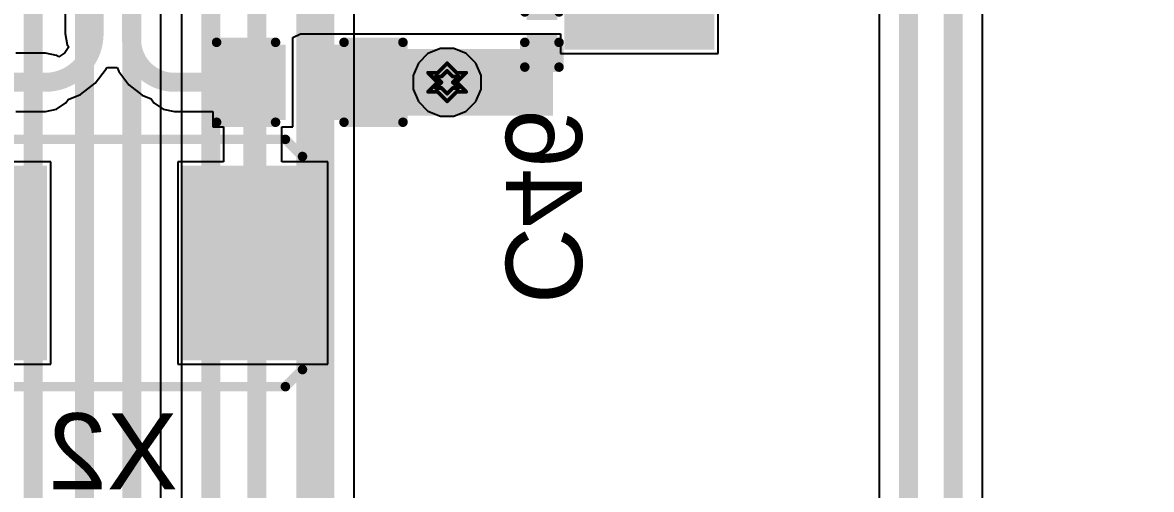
# Model space of a CAD drawing. Header units: inches. Extents: x -2.7 to 10.9, y -2.9 to 7.4.
# Drawn here: x 1.875 to 2.469, y -0.678 to -0.433 of the extents above; entities that cross this region are included whole.
import ezdxf

# ---------------------------------------------------------------- set-up
doc = ezdxf.new("R2010")
doc.units = ezdxf.units.IN
doc.header["$MEASUREMENT"] = 0
for name, color, linetype in [('Board Outline', 216, 'Continuous'), ('Bottom Layer', 5, 'Continuous'), ('Bottom Overlay', 54, 'Continuous'), ('Bottom Paste', 16, 'Continuous'), ('Bottom Solder', 6, 'Continuous'), ('Drill Drawing', 1, 'Continuous'), ('Layer 2', 16, 'Continuous'), ('Layer 3', 76, 'Continuous'), ('Top Layer', 1, 'Continuous'), ('Top Solder', 216, 'Continuous'), ('Via Holes', 16, 'Continuous')]:
    doc.layers.add(name, color=color, linetype=linetype)
doc.styles.add('Arial', font='', dxfattribs={"height": 0.2})
doc.styles.get('Arial').set_extended_font_data('Arial')

# ---------------------------------------------------------------- blocks, each defined once
blk = doc.blocks.new('SMD5032_2P_B_122')
at = {"layer": 'Bottom Layer'}
for points in [[(-0.1063, 0.04724), (-0.03937, 0.04724), (-0.03937, -0.04724), (-0.1063, -0.04724)], [(0.03937, 0.04724), (0.1063, 0.04724), (0.1063, -0.04724), (0.03937, -0.04724)]]:
    blk.add_hatch(color=5, dxfattribs=at).paths.add_polyline_path(points)
at = {"layer": 'Bottom Paste'}
for points in [[(-0.1063, 0.04724), (-0.03937, 0.04724), (-0.03937, -0.04724), (-0.1063, -0.04724)], [(0.03937, 0.04724), (0.1063, 0.04724), (0.1063, -0.04724), (0.03937, -0.04724)]]:
    blk.add_hatch(color=16, dxfattribs=at).paths.add_polyline_path(points)
at = {"layer": 'Bottom Solder'}
for points in [[(-0.1103, 0.05124), (-0.03537, 0.05124), (-0.03537, -0.05124), (-0.1103, -0.05124)], [(0.03537, 0.05124), (0.1103, 0.05124), (0.1103, -0.05124), (0.03537, -0.05124)]]:
    blk.add_hatch(color=6, dxfattribs=at).paths.add_polyline_path(points)
at = {"layer": 'Bottom Overlay'}
for points in [[(-0.09, 0.065, 0.005, 0.005, 0), (-0.099, 0.056, 0.005, 0.005, 0)], [(0.09, 0.065, 0.005, 0.005, 0), (-0.09, 0.065, 0.005, 0.005, 0)], [(0.099, 0.056, 0.005, 0.005, 0), (0.09, 0.065, 0.005, 0.005, 0)], [(-0.09, -0.065, 0.005, 0.005, 0), (-0.099, -0.056, 0.005, 0.005, 0)], [(0.099, -0.056, 0.005, 0.005, 0), (0.09, -0.065, 0.005, 0.005, 0)], [(0.09, -0.065, 0.005, 0.005, 0), (-0.09, -0.065, 0.005, 0.005, 0)]]:
    blk.add_lwpolyline(points, format="xyseb", dxfattribs=at)
for points in [[(-0.09125, 0.065, 0.0025, 0.0025, 1), (-0.08875, 0.065, 0.0025, 0.0025, 1)], [(-0.09125, 0.065, 0.0025, 0.0025, 1), (-0.08875, 0.065, 0.0025, 0.0025, 1)], [(0.08875, 0.065, 0.0025, 0.0025, 1), (0.09125, 0.065, 0.0025, 0.0025, 1)], [(0.08875, 0.065, 0.0025, 0.0025, 1), (0.09125, 0.065, 0.0025, 0.0025, 1)], [(-0.10025, 0.056, 0.0025, 0.0025, 1), (-0.09775, 0.056, 0.0025, 0.0025, 1)], [(0.09775, 0.056, 0.0025, 0.0025, 1), (0.10025, 0.056, 0.0025, 0.0025, 1)], [(-0.10025, -0.056, 0.0025, 0.0025, 1), (-0.09775, -0.056, 0.0025, 0.0025, 1)], [(0.09775, -0.056, 0.0025, 0.0025, 1), (0.10025, -0.056, 0.0025, 0.0025, 1)], [(-0.09125, -0.065, 0.0025, 0.0025, 1), (-0.08875, -0.065, 0.0025, 0.0025, 1)], [(-0.09125, -0.065, 0.0025, 0.0025, 1), (-0.08875, -0.065, 0.0025, 0.0025, 1)], [(0.08875, -0.065, 0.0025, 0.0025, 1), (0.09125, -0.065, 0.0025, 0.0025, 1)], [(0.08875, -0.065, 0.0025, 0.0025, 1), (0.09125, -0.065, 0.0025, 0.0025, 1)]]:
    blk.add_lwpolyline(points, format="xyseb", close=True, dxfattribs=at)
blk = doc.blocks.new('SMD3215_2P_B_123')
at = {"layer": 'Bottom Layer'}
for points in [[(-0.0689, 0.03543), (-0.02953, 0.03543), (-0.02953, -0.03543), (-0.0689, -0.03543)], [(0.02953, 0.03543), (0.0689, 0.03543), (0.0689, -0.03543), (0.02953, -0.03543)]]:
    blk.add_hatch(color=5, dxfattribs=at).paths.add_polyline_path(points)
at = {"layer": 'Bottom Paste'}
for points in [[(-0.0689, 0.03543), (-0.02953, 0.03543), (-0.02953, -0.03543), (-0.0689, -0.03543)], [(0.02953, 0.03543), (0.0689, 0.03543), (0.0689, -0.03543), (0.02953, -0.03543)]]:
    blk.add_hatch(color=16, dxfattribs=at).paths.add_polyline_path(points)
at = {"layer": 'Bottom Solder'}
for points in [[(-0.0729, 0.03943), (-0.02553, 0.03943), (-0.02553, -0.03943), (-0.0729, -0.03943)], [(0.02553, 0.03943), (0.0729, 0.03943), (0.0729, -0.03943), (0.02553, -0.03943)]]:
    blk.add_hatch(color=6, dxfattribs=at).paths.add_polyline_path(points)
at = {"layer": 'Bottom Overlay'}
for points in [[(0.022, 0.032, 0.005, 0.005, 0), (-0.022, 0.032, 0.005, 0.005, 0)], [(0.022, -0.032, 0.005, 0.005, 0), (-0.022, -0.032, 0.005, 0.005, 0)]]:
    blk.add_lwpolyline(points, format="xyseb", dxfattribs=at)
for points in [[(-0.02325, 0.032, 0.0025, 0.0025, 1), (-0.02075, 0.032, 0.0025, 0.0025, 1)], [(0.02075, 0.032, 0.0025, 0.0025, 1), (0.02325, 0.032, 0.0025, 0.0025, 1)], [(-0.02325, -0.032, 0.0025, 0.0025, 1), (-0.02075, -0.032, 0.0025, 0.0025, 1)], [(0.02075, -0.032, 0.0025, 0.0025, 1), (0.02325, -0.032, 0.0025, 0.0025, 1)]]:
    blk.add_lwpolyline(points, format="xyseb", close=True, dxfattribs=at)
blk = doc.blocks.new('CAP_0201_B_300')
at = {"layer": 'Bottom Layer'}
for points in [[(-0.01772, 0.00591), (-0.00591, 0.00591), (-0.00591, -0.00591), (-0.01772, -0.00591)], [(0.00591, 0.00591), (0.01772, 0.00591), (0.01772, -0.00591), (0.00591, -0.00591)]]:
    blk.add_hatch(color=5, dxfattribs=at).paths.add_polyline_path(points)
at = {"layer": 'Bottom Paste'}
for points in [[(-0.01772, 0.00591), (-0.00591, 0.00591), (-0.00591, -0.00591), (-0.01772, -0.00591)], [(0.00591, 0.00591), (0.01772, 0.00591), (0.01772, -0.00591), (0.00591, -0.00591)]]:
    blk.add_hatch(color=16, dxfattribs=at).paths.add_polyline_path(points)
at = {"layer": 'Bottom Solder'}
for points in [[(-0.01988, 0.00807), (-0.00374, 0.00807), (-0.00374, -0.00807), (-0.01988, -0.00807)], [(0.00374, 0.00807), (0.01988, 0.00807), (0.01988, -0.00807), (0.00374, -0.00807)]]:
    blk.add_hatch(color=6, dxfattribs=at).paths.add_polyline_path(points)
at = {"layer": 'Bottom Overlay'}
for points in [[(-0.021, 0.009, 0.005, 0.005, 0), (-0.008, 0.009, 0.005, 0.005, 0)], [(-0.021, 0.009, 0.005, 0.005, 0), (-0.021, -0.009, 0.005, 0.005, 0)], [(0.008, 0.009, 0.005, 0.005, 0), (0.021, 0.009, 0.005, 0.005, 0)], [(0.021, 0.009, 0.005, 0.005, 0), (0.021, -0.009, 0.005, 0.005, 0)], [(-0.021, -0.009, 0.005, 0.005, 0), (-0.008, -0.009, 0.005, 0.005, 0)], [(0.008, -0.009, 0.005, 0.005, 0), (0.021, -0.009, 0.005, 0.005, 0)]]:
    blk.add_lwpolyline(points, format="xyseb", dxfattribs=at)
for points in [[(-0.02225, 0.009, 0.0025, 0.0025, 1), (-0.01975, 0.009, 0.0025, 0.0025, 1)], [(-0.02225, 0.009, 0.0025, 0.0025, 1), (-0.01975, 0.009, 0.0025, 0.0025, 1)], [(-0.00925, 0.009, 0.0025, 0.0025, 1), (-0.00675, 0.009, 0.0025, 0.0025, 1)], [(0.00675, 0.009, 0.0025, 0.0025, 1), (0.00925, 0.009, 0.0025, 0.0025, 1)], [(0.01975, 0.009, 0.0025, 0.0025, 1), (0.02225, 0.009, 0.0025, 0.0025, 1)], [(0.01975, 0.009, 0.0025, 0.0025, 1), (0.02225, 0.009, 0.0025, 0.0025, 1)], [(-0.02225, -0.009, 0.0025, 0.0025, 1), (-0.01975, -0.009, 0.0025, 0.0025, 1)], [(-0.02225, -0.009, 0.0025, 0.0025, 1), (-0.01975, -0.009, 0.0025, 0.0025, 1)], [(-0.00925, -0.009, 0.0025, 0.0025, 1), (-0.00675, -0.009, 0.0025, 0.0025, 1)], [(0.00675, -0.009, 0.0025, 0.0025, 1), (0.00925, -0.009, 0.0025, 0.0025, 1)], [(0.01975, -0.009, 0.0025, 0.0025, 1), (0.02225, -0.009, 0.0025, 0.0025, 1)], [(0.01975, -0.009, 0.0025, 0.0025, 1), (0.02225, -0.009, 0.0025, 0.0025, 1)]]:
    blk.add_lwpolyline(points, format="xyseb", close=True, dxfattribs=at)
blk = doc.blocks.new('C___0603_B_305')
at = {"layer": 'Bottom Layer'}
for points in [[(-0.045, -0.0175), (-0.045, 0.0175), (-0.015, 0.0175), (-0.015, -0.0175)], [(0.015, -0.0175), (0.015, 0.0175), (0.045, 0.0175), (0.045, -0.0175)]]:
    blk.add_hatch(color=5, dxfattribs=at).paths.add_polyline_path(points)
at = {"layer": 'Bottom Paste'}
for points in [[(-0.045, -0.0175), (-0.045, 0.0175), (-0.015, 0.0175), (-0.015, -0.0175)], [(0.015, -0.0175), (0.015, 0.0175), (0.045, 0.0175), (0.045, -0.0175)]]:
    blk.add_hatch(color=16, dxfattribs=at).paths.add_polyline_path(points)
at = {"layer": 'Bottom Solder'}
for points in [[(-0.04736, -0.01986), (-0.04736, 0.01986), (-0.01264, 0.01986), (-0.01264, -0.01986)], [(0.01264, -0.01986), (0.01264, 0.01986), (0.04736, 0.01986), (0.04736, -0.01986)]]:
    blk.add_hatch(color=6, dxfattribs=at).paths.add_polyline_path(points)
at = {"layer": 'Bottom Overlay'}
for points in [[(-0.049, 0.021, 0.005, 0.005, 0), (-0.049, -0.021, 0.005, 0.005, 0)], [(-0.018, 0.021, 0.005, 0.005, 0), (-0.049, 0.021, 0.005, 0.005, 0)], [(0.049, 0.021, 0.005, 0.005, 0), (0.018, 0.021, 0.005, 0.005, 0)], [(0.049, 0.021, 0.005, 0.005, 0), (0.049, -0.021, 0.005, 0.005, 0)], [(-0.018, -0.021, 0.005, 0.005, 0), (-0.049, -0.021, 0.005, 0.005, 0)], [(0.049, -0.021, 0.005, 0.005, 0), (0.018, -0.021, 0.005, 0.005, 0)]]:
    blk.add_lwpolyline(points, format="xyseb", dxfattribs=at)
for points in [[(-0.05025, 0.021, 0.0025, 0.0025, 1), (-0.04775, 0.021, 0.0025, 0.0025, 1)], [(-0.05025, 0.021, 0.0025, 0.0025, 1), (-0.04775, 0.021, 0.0025, 0.0025, 1)], [(-0.01925, 0.021, 0.0025, 0.0025, 1), (-0.01675, 0.021, 0.0025, 0.0025, 1)], [(0.01675, 0.021, 0.0025, 0.0025, 1), (0.01925, 0.021, 0.0025, 0.0025, 1)], [(0.04775, 0.021, 0.0025, 0.0025, 1), (0.05025, 0.021, 0.0025, 0.0025, 1)], [(0.04775, 0.021, 0.0025, 0.0025, 1), (0.05025, 0.021, 0.0025, 0.0025, 1)], [(-0.05025, -0.021, 0.0025, 0.0025, 1), (-0.04775, -0.021, 0.0025, 0.0025, 1)], [(-0.05025, -0.021, 0.0025, 0.0025, 1), (-0.04775, -0.021, 0.0025, 0.0025, 1)], [(-0.01925, -0.021, 0.0025, 0.0025, 1), (-0.01675, -0.021, 0.0025, 0.0025, 1)], [(0.01675, -0.021, 0.0025, 0.0025, 1), (0.01925, -0.021, 0.0025, 0.0025, 1)], [(0.04775, -0.021, 0.0025, 0.0025, 1), (0.05025, -0.021, 0.0025, 0.0025, 1)], [(0.04775, -0.021, 0.0025, 0.0025, 1), (0.05025, -0.021, 0.0025, 0.0025, 1)]]:
    blk.add_lwpolyline(points, format="xyseb", close=True, dxfattribs=at)

msp = doc.modelspace()

# ---------------------------------------------------------------- hatches: boundary and pattern name
at = {"layer": 'Bottom Layer'}
for points in [[(2.14236, -0.4819), (2.15417, -0.4819), (2.15417, -0.44133), (2.14236, -0.44133)], [(2.0412, -0.4819), (2.15417, -0.4819), (2.15417, -0.4469), (2.0412, -0.4469)]]:
    msp.add_hatch(color=5, dxfattribs=at).paths.add_polyline_path(points)
h = msp.add_hatch(color=5, dxfattribs=at)
edge = h.paths.add_edge_path()
edge.add_arc((2.09843, -0.4644), 0.01181, 0, 360)
at = {"layer": 'Bottom Solder'}
h = msp.add_hatch(color=6, dxfattribs=at)
edge = h.paths.add_edge_path()
edge.add_arc((2.09843, -0.4644), 0.01581, 0, 360)
at = {"layer": 'Layer 2'}
h = msp.add_hatch(color=16, dxfattribs=at)
edge = h.paths.add_edge_path()
edge.add_arc((2.09843, -0.4644), 0.01181, 0, 360)
at = {"layer": 'Layer 3'}
h = msp.add_hatch(color=76, dxfattribs=at)
edge = h.paths.add_edge_path()
edge.add_arc((2.09843, -0.4644), 0.01181, 0, 360)
at = {"layer": 'Top Layer'}
h = msp.add_hatch(color=1, dxfattribs=at)
edge = h.paths.add_edge_path()
edge.add_arc((2.09843, -0.4644), 0.01181, 0, 360)
at = {"layer": 'Top Solder'}
h = msp.add_hatch(color=216, dxfattribs=at)
edge = h.paths.add_edge_path()
edge.add_arc((2.09843, -0.4644), 0.01581, 0, 360)
at = {"layer": 'Via Holes'}
h = msp.add_hatch(color=7, dxfattribs=at)
edge = h.paths.add_edge_path()
edge.add_arc((2.09843, -0.4644), 0.00591, 0, 360)

# ---------------------------------------------------------------- linework, layer by layer
at = {"layer": 'Board Outline'}
msp.add_lwpolyline([(2.84412, -0.24125, 0.005, 0.005, -0.741893), (-2.49969, -1.37795, 0.005, 0.005, 0)], format="xyseb", dxfattribs=at)
at = {"layer": 'Bottom Layer'}
for p, q in [((2.37991, -0.68742), (2.37991, -0.17405)), ((2.32571, -0.27756), (2.32571, -0.68952)), ((1.89748, -0.2974), (1.89748, -0.43881)), ((2.24099, -0.4493), (2.24099, -0.39793)), ((1.89748, -0.43881), (1.89864, -0.44466)), ((2.0172, -0.4409), (2.02137, -0.43891)), ((2.02137, -0.43891), (2.15813, -0.43891)), ((2.15813, -0.43891), (2.15813, -0.4493)), ((1.89864, -0.44466), (1.89943, -0.44584)), ((2.0172, -0.4879), (2.0172, -0.4409)), ((1.88718, -0.44911), (1.87153, -0.44911)), ((1.89303, -0.45027), (1.88718, -0.44911)), ((1.89421, -0.45106), (1.89303, -0.45027)), ((1.89734, -0.44897), (1.89421, -0.45106)), ((1.89943, -0.44584), (1.89734, -0.44897)), ((2.15813, -0.4493), (2.24099, -0.4493)), ((1.91914, -0.45726), (1.91923, -0.45705)), ((1.91923, -0.45705), (1.91987, -0.45662)), ((1.91987, -0.45662), (1.92482, -0.45662)), ((1.92482, -0.45662), (1.9257, -0.45876)), ((1.91328, -0.46491), (1.91914, -0.45726)), ((1.9257, -0.45876), (1.93108, -0.46577)), ((1.90563, -0.47077), (1.91328, -0.46491)), ((1.93108, -0.46577), (1.9381, -0.47115)), ((1.89799, -0.47521), (1.89918, -0.47345)), ((1.89918, -0.47345), (1.90563, -0.47077)), ((1.9381, -0.47115), (1.9428, -0.4731)), ((1.9428, -0.4731), (1.94421, -0.47521)), ((1.87153, -0.47969), (1.88718, -0.47969)), ((1.88718, -0.47969), (1.89303, -0.47853)), ((1.89303, -0.47853), (1.89799, -0.47521)), ((1.94421, -0.47521), (1.94917, -0.47853)), ((1.94917, -0.47853), (1.95503, -0.47969)), ((1.95503, -0.47969), (1.9752, -0.47969)), ((1.9752, -0.47969), (1.9752, -0.4879)), ((1.9752, -0.4879), (1.9809, -0.4879)), ((1.9809, -0.4879), (1.9809, -0.50616)), ((2.01149, -0.50616), (2.01149, -0.4879)), ((2.01149, -0.4879), (2.0172, -0.4879)), ((1.88999, -0.50616), (1.86582, -0.50616)), ((1.88999, -0.61264), (1.88999, -0.50616)), ((1.9809, -0.50616), (1.95673, -0.50616)), ((1.95673, -0.50616), (1.95673, -0.61264)), ((2.03566, -0.50616), (2.01149, -0.50616)), ((2.03566, -0.61264), (2.03566, -0.50616)), ((1.81106, -0.61264), (1.88999, -0.61264)), ((1.95673, -0.61264), (2.03566, -0.61264))]:
    msp.add_line(p, q, dxfattribs=at)
for points in [[(2.36462, -0.68742, 0.01, 0.01, 0), (2.36462, -0.17405, 0.01, 0.01, 0)], [(2.341, -0.68956, 0.01, 0.01, 0), (2.341, -0.18898, 0.01, 0.01, 0)], [(1.91277, -0.43881, 0.01, 0.01, 0), (1.91277, -0.26778, 0.01, 0.01, 0)], [(1.93246, -0.44183, 0.01, 0.01, 0), (1.93246, -0.26778, 0.01, 0.01, 0)], [(1.91277, -0.43881, 0.01, 0.01, -0.414214), (1.88718, -0.4644, 0.01, 0.01, 0)], [(1.95503, -0.4644, 0.01, 0.01, -0.414214), (1.93246, -0.44183, 0.01, 0.01, 0)], [(1.85053, -0.4644, 0.01, 0.01, 0), (1.88718, -0.4644, 0.01, 0.01, 0)], [(1.95503, -0.4644, 0.01, 0.01, 0), (1.9962, -0.4644, 0.01, 0.01, 0)], [(1.9962, -0.5594, 0.01, 0.01, 0), (1.9962, -0.4644, 0.01, 0.01, 0)]]:
    msp.add_lwpolyline(points, format="xyseb", dxfattribs=at)
for points in [[(1.91027, -0.43881, 0.005, 0.005, 1), (1.91527, -0.43881, 0.005, 0.005, 1)], [(1.91027, -0.43881, 0.005, 0.005, 1), (1.91527, -0.43881, 0.005, 0.005, 1)], [(1.92996, -0.44183, 0.005, 0.005, 1), (1.93496, -0.44183, 0.005, 0.005, 1)], [(1.92996, -0.44183, 0.005, 0.005, 1), (1.93496, -0.44183, 0.005, 0.005, 1)], [(1.88468, -0.4644, 0.005, 0.005, 1), (1.88968, -0.4644, 0.005, 0.005, 1)], [(1.88468, -0.4644, 0.005, 0.005, 1), (1.88968, -0.4644, 0.005, 0.005, 1)], [(1.95253, -0.4644, 0.005, 0.005, 1), (1.95753, -0.4644, 0.005, 0.005, 1)], [(1.95253, -0.4644, 0.005, 0.005, 1), (1.95753, -0.4644, 0.005, 0.005, 1)], [(1.9937, -0.4644, 0.005, 0.005, 1), (1.9987, -0.4644, 0.005, 0.005, 1)], [(1.9937, -0.4644, 0.005, 0.005, 1), (1.9987, -0.4644, 0.005, 0.005, 1)], [(1.9937, -0.5594, 0.005, 0.005, 1), (1.9987, -0.5594, 0.005, 0.005, 1)]]:
    msp.add_lwpolyline(points, format="xyseb", close=True, dxfattribs=at)
at = {"layer": 'Drill Drawing'}
for points in [[(2.09343, -0.4594, 0.002, 0.002, 0), (2.09843, -0.4544, 0.002, 0.002, 0)], [(2.09843, -0.4544, 0.002, 0.002, 0), (2.10343, -0.4594, 0.002, 0.002, 0)], [(2.08843, -0.4594, 0.002, 0.002, 0), (2.09343, -0.4644, 0.002, 0.002, 0)], [(2.08843, -0.4594, 0.002, 0.002, 0), (2.09343, -0.4594, 0.002, 0.002, 0)], [(2.09243, -0.4614, 0.002, 0.002, 0), (2.09543, -0.4644, 0.002, 0.002, 0)], [(2.09243, -0.4614, 0.002, 0.002, 0), (2.09543, -0.4614, 0.002, 0.002, 0)], [(2.09543, -0.4614, 0.002, 0.002, 0), (2.09843, -0.4584, 0.002, 0.002, 0)], [(2.09843, -0.4584, 0.002, 0.002, 0), (2.10143, -0.4614, 0.002, 0.002, 0)], [(2.10143, -0.4614, 0.002, 0.002, 0), (2.10443, -0.4614, 0.002, 0.002, 0)], [(2.10143, -0.4644, 0.002, 0.002, 0), (2.10443, -0.4614, 0.002, 0.002, 0)], [(2.10343, -0.4594, 0.002, 0.002, 0), (2.10843, -0.4594, 0.002, 0.002, 0)], [(2.10343, -0.4644, 0.002, 0.002, 0), (2.10843, -0.4594, 0.002, 0.002, 0)], [(2.08843, -0.4694, 0.002, 0.002, 0), (2.09343, -0.4644, 0.002, 0.002, 0)], [(2.08843, -0.4694, 0.002, 0.002, 0), (2.09343, -0.4694, 0.002, 0.002, 0)], [(2.09243, -0.4674, 0.002, 0.002, 0), (2.09543, -0.4644, 0.002, 0.002, 0)], [(2.09243, -0.4674, 0.002, 0.002, 0), (2.09543, -0.4674, 0.002, 0.002, 0)], [(2.09343, -0.4694, 0.002, 0.002, 0), (2.09843, -0.4744, 0.002, 0.002, 0)], [(2.09543, -0.4674, 0.002, 0.002, 0), (2.09843, -0.4704, 0.002, 0.002, 0)], [(2.09843, -0.4704, 0.002, 0.002, 0), (2.10143, -0.4674, 0.002, 0.002, 0)], [(2.09843, -0.4744, 0.002, 0.002, 0), (2.10343, -0.4694, 0.002, 0.002, 0)], [(2.10143, -0.4644, 0.002, 0.002, 0), (2.10443, -0.4674, 0.002, 0.002, 0)], [(2.10143, -0.4674, 0.002, 0.002, 0), (2.10443, -0.4674, 0.002, 0.002, 0)], [(2.10343, -0.4644, 0.002, 0.002, 0), (2.10843, -0.4694, 0.002, 0.002, 0)], [(2.10343, -0.4694, 0.002, 0.002, 0), (2.10843, -0.4694, 0.002, 0.002, 0)]]:
    msp.add_lwpolyline(points, format="xyseb", dxfattribs=at)
for points in [[(2.09793, -0.4544, 0.001, 0.001, 1), (2.09893, -0.4544, 0.001, 0.001, 1)], [(2.09793, -0.4544, 0.001, 0.001, 1), (2.09893, -0.4544, 0.001, 0.001, 1)], [(2.08793, -0.4594, 0.001, 0.001, 1), (2.08893, -0.4594, 0.001, 0.001, 1)], [(2.08793, -0.4594, 0.001, 0.001, 1), (2.08893, -0.4594, 0.001, 0.001, 1)], [(2.09193, -0.4614, 0.001, 0.001, 1), (2.09293, -0.4614, 0.001, 0.001, 1)], [(2.09193, -0.4614, 0.001, 0.001, 1), (2.09293, -0.4614, 0.001, 0.001, 1)], [(2.09293, -0.4594, 0.001, 0.001, 1), (2.09393, -0.4594, 0.001, 0.001, 1)], [(2.09293, -0.4594, 0.001, 0.001, 1), (2.09393, -0.4594, 0.001, 0.001, 1)], [(2.09493, -0.4614, 0.001, 0.001, 1), (2.09593, -0.4614, 0.001, 0.001, 1)], [(2.09493, -0.4614, 0.001, 0.001, 1), (2.09593, -0.4614, 0.001, 0.001, 1)], [(2.09793, -0.4584, 0.001, 0.001, 1), (2.09893, -0.4584, 0.001, 0.001, 1)], [(2.09793, -0.4584, 0.001, 0.001, 1), (2.09893, -0.4584, 0.001, 0.001, 1)], [(2.10093, -0.4614, 0.001, 0.001, 1), (2.10193, -0.4614, 0.001, 0.001, 1)], [(2.10093, -0.4614, 0.001, 0.001, 1), (2.10193, -0.4614, 0.001, 0.001, 1)], [(2.10293, -0.4594, 0.001, 0.001, 1), (2.10393, -0.4594, 0.001, 0.001, 1)], [(2.10293, -0.4594, 0.001, 0.001, 1), (2.10393, -0.4594, 0.001, 0.001, 1)], [(2.10393, -0.4614, 0.001, 0.001, 1), (2.10493, -0.4614, 0.001, 0.001, 1)], [(2.10393, -0.4614, 0.001, 0.001, 1), (2.10493, -0.4614, 0.001, 0.001, 1)], [(2.10793, -0.4594, 0.001, 0.001, 1), (2.10893, -0.4594, 0.001, 0.001, 1)], [(2.10793, -0.4594, 0.001, 0.001, 1), (2.10893, -0.4594, 0.001, 0.001, 1)], [(2.08793, -0.4694, 0.001, 0.001, 1), (2.08893, -0.4694, 0.001, 0.001, 1)], [(2.08793, -0.4694, 0.001, 0.001, 1), (2.08893, -0.4694, 0.001, 0.001, 1)], [(2.09193, -0.4674, 0.001, 0.001, 1), (2.09293, -0.4674, 0.001, 0.001, 1)], [(2.09193, -0.4674, 0.001, 0.001, 1), (2.09293, -0.4674, 0.001, 0.001, 1)], [(2.09293, -0.4644, 0.001, 0.001, 1), (2.09393, -0.4644, 0.001, 0.001, 1)], [(2.09293, -0.4644, 0.001, 0.001, 1), (2.09393, -0.4644, 0.001, 0.001, 1)], [(2.09293, -0.4694, 0.001, 0.001, 1), (2.09393, -0.4694, 0.001, 0.001, 1)], [(2.09293, -0.4694, 0.001, 0.001, 1), (2.09393, -0.4694, 0.001, 0.001, 1)], [(2.09493, -0.4644, 0.001, 0.001, 1), (2.09593, -0.4644, 0.001, 0.001, 1)], [(2.09493, -0.4644, 0.001, 0.001, 1), (2.09593, -0.4644, 0.001, 0.001, 1)], [(2.09493, -0.4674, 0.001, 0.001, 1), (2.09593, -0.4674, 0.001, 0.001, 1)], [(2.09493, -0.4674, 0.001, 0.001, 1), (2.09593, -0.4674, 0.001, 0.001, 1)], [(2.10093, -0.4644, 0.001, 0.001, 1), (2.10193, -0.4644, 0.001, 0.001, 1)], [(2.10093, -0.4644, 0.001, 0.001, 1), (2.10193, -0.4644, 0.001, 0.001, 1)], [(2.10093, -0.4674, 0.001, 0.001, 1), (2.10193, -0.4674, 0.001, 0.001, 1)], [(2.10093, -0.4674, 0.001, 0.001, 1), (2.10193, -0.4674, 0.001, 0.001, 1)], [(2.10293, -0.4644, 0.001, 0.001, 1), (2.10393, -0.4644, 0.001, 0.001, 1)], [(2.10293, -0.4644, 0.001, 0.001, 1), (2.10393, -0.4644, 0.001, 0.001, 1)], [(2.10293, -0.4694, 0.001, 0.001, 1), (2.10393, -0.4694, 0.001, 0.001, 1)], [(2.10293, -0.4694, 0.001, 0.001, 1), (2.10393, -0.4694, 0.001, 0.001, 1)], [(2.10393, -0.4674, 0.001, 0.001, 1), (2.10493, -0.4674, 0.001, 0.001, 1)], [(2.10393, -0.4674, 0.001, 0.001, 1), (2.10493, -0.4674, 0.001, 0.001, 1)], [(2.10793, -0.4694, 0.001, 0.001, 1), (2.10893, -0.4694, 0.001, 0.001, 1)], [(2.10793, -0.4694, 0.001, 0.001, 1), (2.10893, -0.4694, 0.001, 0.001, 1)], [(2.09793, -0.4704, 0.001, 0.001, 1), (2.09893, -0.4704, 0.001, 0.001, 1)], [(2.09793, -0.4704, 0.001, 0.001, 1), (2.09893, -0.4704, 0.001, 0.001, 1)], [(2.09793, -0.4744, 0.001, 0.001, 1), (2.09893, -0.4744, 0.001, 0.001, 1)], [(2.09793, -0.4744, 0.001, 0.001, 1), (2.09893, -0.4744, 0.001, 0.001, 1)]]:
    msp.add_lwpolyline(points, format="xyseb", close=True, dxfattribs=at)
at = {"layer": 'Layer 3'}
for p, q in [((2.08834, -0.4493), (2.08333, -0.45431)), ((2.09489, -0.44659), (2.08834, -0.4493)), ((2.10197, -0.44659), (2.09489, -0.44659)), ((2.10852, -0.4493), (2.10197, -0.44659)), ((2.11353, -0.45431), (2.10852, -0.4493)), ((2.08333, -0.45431), (2.08062, -0.46086)), ((2.11624, -0.46086), (2.11353, -0.45431)), ((2.08062, -0.46086), (2.08062, -0.46794)), ((2.11624, -0.46794), (2.11624, -0.46086)), ((2.08062, -0.46794), (2.08333, -0.47449)), ((2.11353, -0.47449), (2.11624, -0.46794)), ((2.08333, -0.47449), (2.08834, -0.4795)), ((2.10852, -0.4795), (2.11353, -0.47449)), ((2.08834, -0.4795), (2.09489, -0.48221)), ((2.10197, -0.48221), (2.10852, -0.4795)), ((2.09489, -0.48221), (2.10197, -0.48221))]:
    msp.add_line(p, q, dxfattribs=at)
at = {"layer": 'Top Layer'}
for p, q in [((1.9588, -0.00331), (1.9588, -1.02687)), ((1.94788, -1.41069), (1.94788, -0.11992)), ((2.04949, -0.80331), (2.04949, -0.29149))]:
    msp.add_line(p, q, dxfattribs=at)
for points in [[(1.8808, -1.73295, 0.01, 0.01, 0), (1.8808, 0.23292, 0.01, 0.01, 0)], [(1.99832, -0.91604, 0.01, 0.01, 0), (1.99832, 0.07975, 0.01, 0.01, 0)], [(1.97409, -1.02687, 0.01, 0.01, 0), (1.97409, 0.0611, 0.01, 0.01, 0)], [(1.90779, -1.76213, 0.01, 0.01, 0), (1.90779, -0.0226, 0.01, 0.01, 0)], [(1.93258, -0.1103, 0.01, 0.01, 0), (1.93258, -1.41069, 0.01, 0.01, 0)], [(2.0291, -0.81175, 0.02, 0.02, 0), (2.0291, -0.28304, 0.02, 0.02, 0)]]:
    msp.add_lwpolyline(points, format="xyseb", dxfattribs=at)

# ---------------------------------------------------------------- block references
for name, p, rotation in [('SMD3215_2P_B_123', (2.19956, -0.3744), 270), ('CAP_0201_B_300', (2.14827, -0.43542), 90), ('C___0603_B_305', (2.0262, -0.4644), 180), ('SMD5032_2P_B_122', (1.92336, -0.5594), 180)]:
    msp.add_blockref(name, p, dxfattribs=dict(rotation=rotation))

# ---------------------------------------------------------------- texts
at = {"layer": 'Bottom Overlay', "style": 'Arial', "text_generation_flag": 2}
msp.add_text('C46', height=0.04, rotation=270, dxfattribs=at).set_placement((2.1293, -0.58103))
msp.add_text('X2', height=0.04, dxfattribs=at).set_placement((1.95688, -0.67839))

doc.saveas('drawing.dxf')
